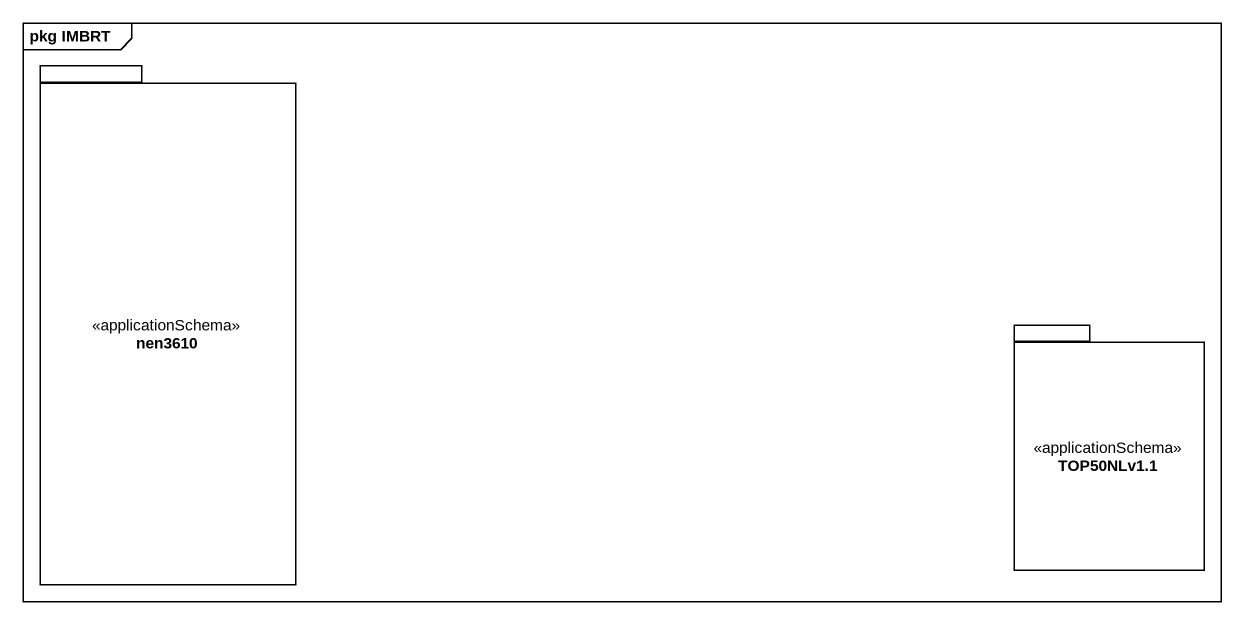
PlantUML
@startuml
mainframe pkg IMBRT
package nen3610 <<applicationSchema>> {
}
package "TOP50NLv1.1" as TOP50NLv1_1 <<applicationSchema>> {
}
@enduml
